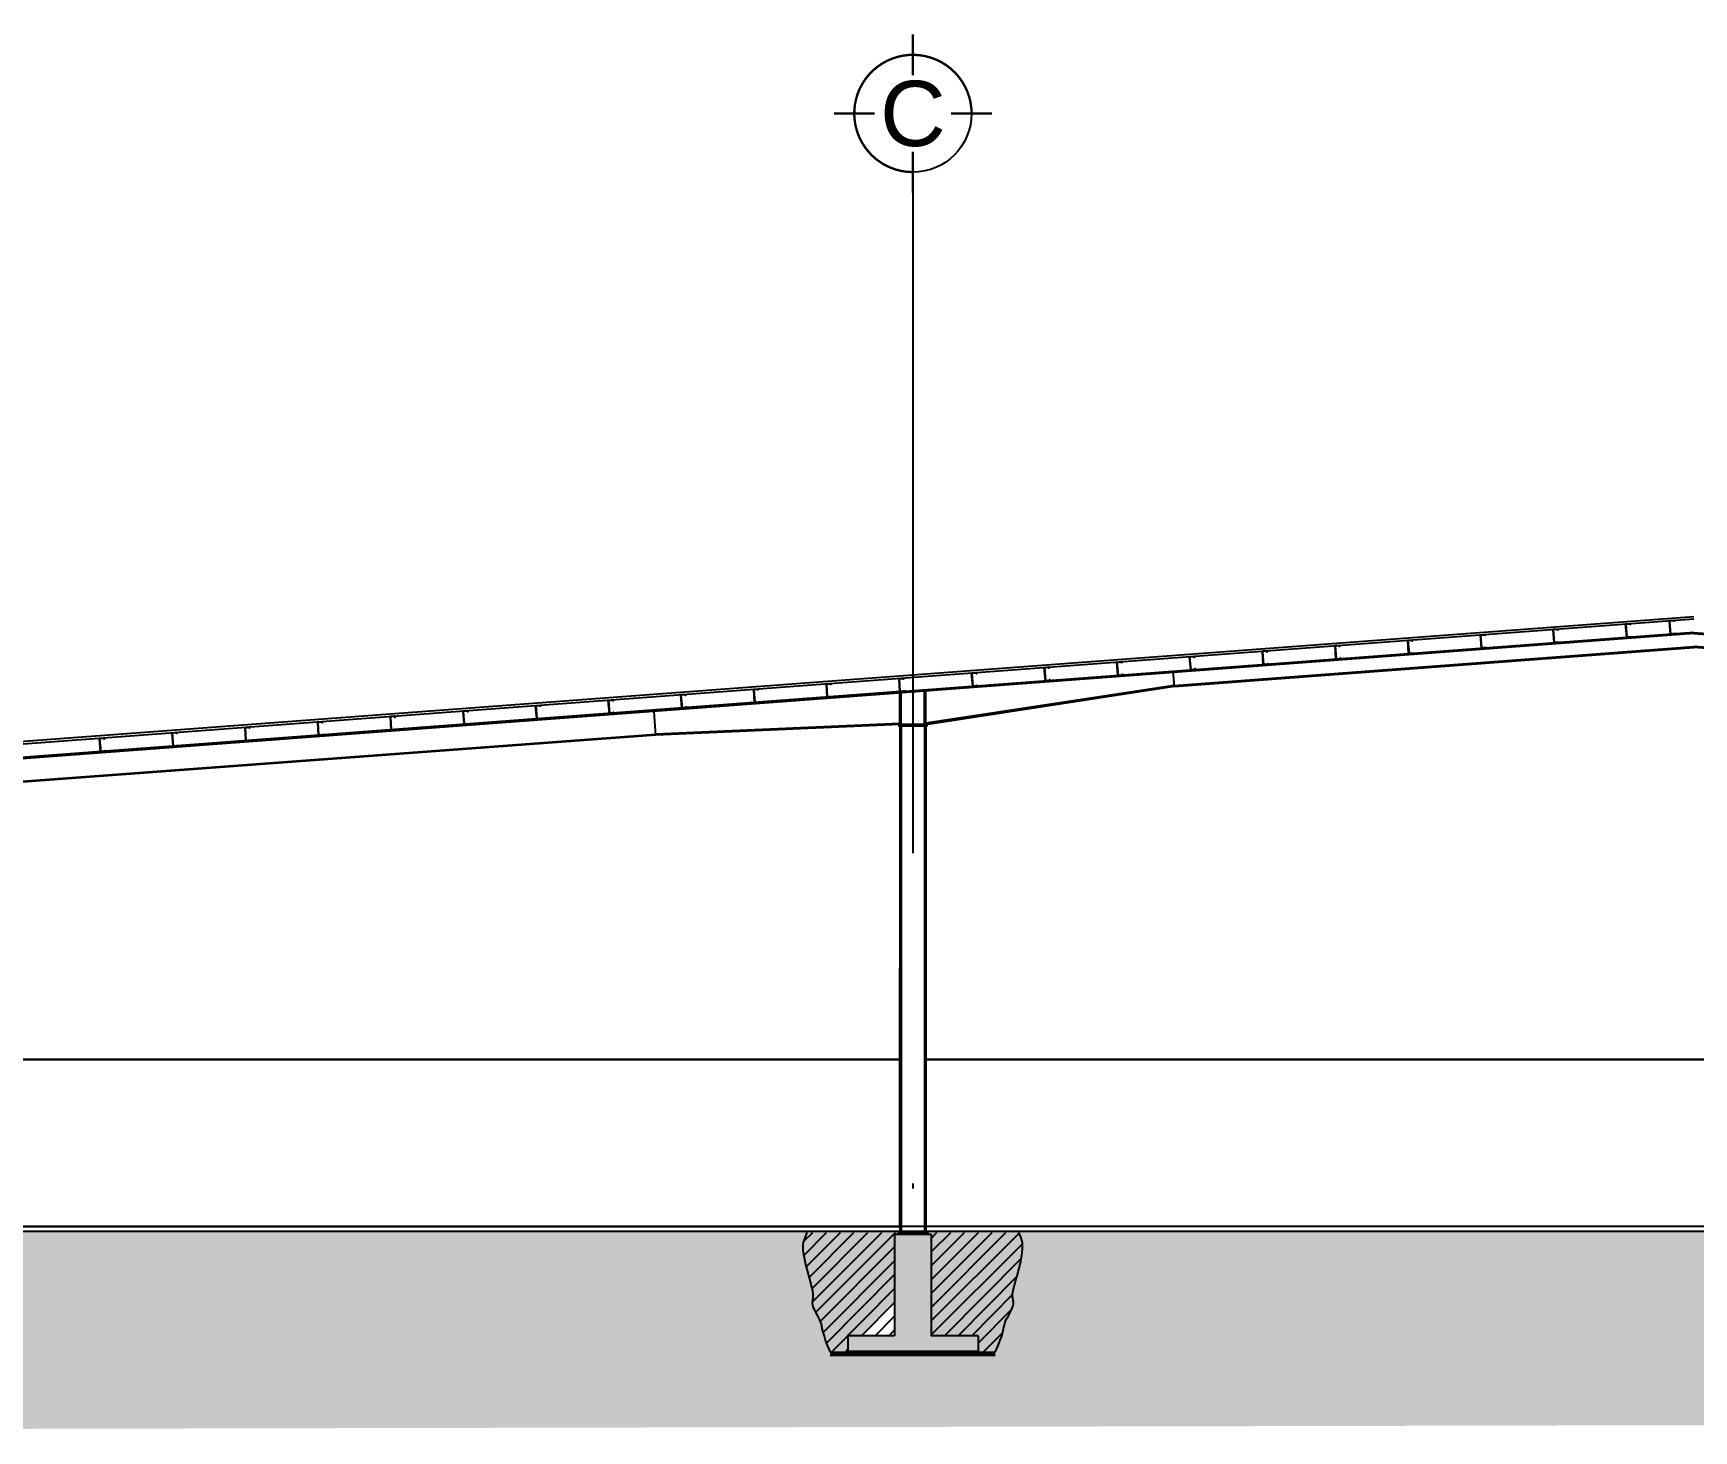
# Model space of a CAD drawing. Header units: millimetres. Extents: x 1263 to 2085, y 1308 to 1444.
# Drawn here: x 1840.52 to 1872.44, y 1383.68 to 1410.56 of the extents above; entities that cross this region are included whole.
import ezdxf
from ezdxf.enums import TextEntityAlignment as Align

# ---------------------------------------------------------------- set-up
doc = ezdxf.new("R2010")
doc.units = ezdxf.units.MM
doc.linetypes.add('DASHDOT', pattern=[25.4, 12.7, -6.35, 0, -6.35])
for name, color, linetype in [('1- 09', 2, 'Continuous'), ('1- 1', 1, 'Continuous'), ('1- 2', 223, 'Continuous'), ('ejes', 140, 'DASHDOT'), ('MARCO', 254, 'Continuous')]:
    doc.layers.add(name, color=color, linetype=linetype)
for name, color, linetype, lineweight in [('2', 223, 'Continuous', 5), ('3', 3, 'Continuous', 0), ('hatch', 9, 'Continuous', 0)]:
    doc.layers.add(name, color=color, linetype=linetype, lineweight=lineweight)
doc.styles.add('ALA', font='arial.ttf')
doc.styles.get("Standard").update_dxf_attribs({"font": 'arial.ttf'})

# ---------------------------------------------------------------- blocks, each defined once
blk = doc.blocks.new('ejeh')
at = {"layer": 'ejes', "const_width": 0.02}
for points in [[(0, 1.348), (0, 1)], [(-0.326, 0.674), (-0.674, 0.674)], [(0.326, 0.674), (0.674, 0.674)], [(0, 0), (0, 0.348)]]:
    blk.add_lwpolyline(points, dxfattribs=at)
blk.add_lwpolyline([(0, 0.174, -2.414214), (0.5, 0.674, 1)], format="xyb", dxfattribs=at)
at = {"layer": 'ejes'}
blk.add_circle((0, 0.674), 0.5, dxfattribs=at)
blk.add_attdef('X', text='', height=0.556, dxfattribs=at).set_placement((0, 0.674), align=Align.MIDDLE_CENTER)

msp = doc.modelspace()

# ---------------------------------------------------------------- hatches: boundary and pattern name
at = {"transparency": 33554687}
h = msp.add_hatch(dxfattribs=at)
h.set_pattern_fill('AR-CONC', color=32, scale=0.005, angle=45)
h.set_pattern_definition([(95, (972.583, 586.6442), (0.70047325, 0.5877669), [0.09525, -1.04775]), (40, (972.583, 586.6442), (-0.8000923, 0.55088364), [0.0762, -0.8382029]), (145.451445, (972.6414, 586.69315), (-0.099619, 1.1386505), [0.08095004, -0.8904512]), (91.1842, (972.4034, 586.8238), (1.1070512, 0.8097671), [0.142875, -1.571625]), (141.63556, (972.4957, 586.8913), (-0.0354331, 1.7141338), [0.1214251, -1.335678]), (36.18415, (972.4034, 586.8238), (-0.0354331, 1.7141338), [0.1142998, -1.2572987]), (66, (972.5381, 586.8687), (0.8975999, 0.17447575), [0.09525, -1.04775]), (11, (972.5381, 586.8687), (-0.4326996, 0.869706), [0.0762, -0.8382]), (116.451445, (972.6129, 586.8832), (0.46490026, 1.0441817), [0.08095004, -0.8904497]), (82.5, (972.58304, 586.64417), (-0.288027345, 0.30986707), [0, -0.82804, 0, -0.8509, 0, -0.841375]), (52.5, (972.58304, 586.64417), (-0.11794864, 0.590435), [0, -0.48514, 0, -0.80899, 0, -0.320675]), (12.5, (972.38278, 586.4439), (0.499639315, 0.45913098), [0, -0.3175, 0, -0.9906, 0, -1.31445]), (2.5, (972.293, 586.3541), (0.43381952, 0.61361196), [0, -0.41275, 0, -0.65786, 0, -0.93345])])
edge = h.paths.add_edge_path()
edge.add_spline(control_points=[(1889.48147, 1387.49509), (1889.48147, 1387.49509), (1889.52887, 1387.39241), (1889.52887, 1387.39241), (1889.52887, 1387.39241), (1889.55257, 1387.30552), (1889.55257, 1387.30552)], knot_values=[10.00002, 10.00002, 10.00002, 10.00002, 11.00002, 11.00002, 11.00002, 12, 12, 12, 12], degree=3, periodic=0)
edge.add_line((1889.57127, 1387.30053), (1889.55344, 1387.28271))
edge.add_spline(control_points=[(1889.55257, 1387.30552), (1889.56928, 1387.23636), (1889.55648, 1387.12542), (1889.53084, 1386.99942)], knot_values=[9.64740209, 9.64740209, 9.64740209, 9.64740209, 10, 10, 10, 10], degree=3, periodic=0)
edge.add_spline(control_points=[(1889.53084, 1386.99942), (1889.48377, 1386.76806), (1889.39342, 1386.48589), (1889.36299, 1386.31816)], knot_values=[9, 9, 9, 9, 9.64740209, 9.64740209, 9.64740209, 9.64740209], degree=3, periodic=0)
edge.add_spline(control_points=[(1889.36299, 1386.31816), (1889.36299, 1386.31816), (1889.36299, 1386.31127), (1889.36299, 1386.30236)], knot_values=[8.64711642, 8.64711642, 8.64711642, 8.64711642, 9, 9, 9, 9], degree=3, periodic=0)
edge.add_spline(control_points=[(1889.36299, 1386.26286), (1889.36299, 1386.26286), (1889.37089, 1386.23917), (1889.37089, 1386.23917)], knot_values=[7.00001, 7.00001, 7.00001, 7.00001, 7.99999, 7.99999, 7.99999, 7.99999], degree=3, periodic=0)
edge.add_spline(control_points=[(1889.37089, 1386.23917), (1889.3834, 1386.14333), (1889.37379, 1386.04551), (1889.3156, 1385.96271)], knot_values=[6, 6, 6, 6, 7, 7, 7, 7], degree=3, periodic=0)
edge.add_line((1889.36931, 1386.04011), (1889.3318, 1386.0026))
edge.add_spline(control_points=[(1889.37089, 1386.23917), (1889.3834, 1386.14333), (1889.37379, 1386.04551), (1889.3156, 1385.96271)], knot_values=[6, 6, 6, 6, 7, 7, 7, 7], degree=3, periodic=0)
edge.add_spline(control_points=[(1889.3156, 1385.96271), (1889.3156, 1385.96271), (1889.29191, 1385.92321), (1889.29191, 1385.92321), (1889.29191, 1385.92321), (1889.29191, 1385.92321), (1889.29191, 1385.92321)], knot_values=[4.99999, 4.99999, 4.99999, 4.99999, 5.99999, 5.99999, 5.99999, 6, 6, 6, 6], degree=3, periodic=0)
edge.add_spline(control_points=[(1889.29191, 1385.92321), (1889.29191, 1385.92321), (1889.27611, 1385.88372), (1889.27611, 1385.88372)], knot_values=[4.00001, 4.00001, 4.00001, 4.00001, 4.99999, 4.99999, 4.99999, 4.99999], degree=3, periodic=0)
edge.add_spline(control_points=[(1889.27611, 1385.88372), (1889.18567, 1385.74035), (1889.20857, 1385.65136), (1889.14972, 1385.50457)], knot_values=[3, 3, 3, 3, 4, 4, 4, 4], degree=3, periodic=0)
edge.add_line((1889.17463, 1385.57688), (1889.16954, 1385.57179))
edge.add_spline(control_points=[(1889.27611, 1385.88372), (1889.18567, 1385.74035), (1889.20857, 1385.65136), (1889.14972, 1385.50457)], knot_values=[3, 3, 3, 3, 4, 4, 4, 4], degree=3, periodic=0)
edge.add_spline(control_points=[(1889.12603, 1385.42558), (1889.12603, 1385.42558), (1889.08653, 1385.3229), (1889.08653, 1385.3229)], knot_values=[1.00001, 1.00001, 1.00001, 1.00001, 1.99999, 1.99999, 1.99999, 1.99999], degree=3, periodic=0)
edge.add_spline(control_points=[(1889.08653, 1385.3229), (1889.08653, 1385.3229), (1889.03123, 1385.19652), (1889.03123, 1385.19652)], knot_values=[0.00001, 0.00001, 0.00001, 0.00001, 0.99999, 0.99999, 0.99999, 0.99999], degree=3, periodic=0)
edge.add_line((1889.00704, 1385.14122), (1885.85588, 1385.14122))
edge.add_line((1885.85588, 1385.14122), (1885.85588, 1385.21456))
edge.add_spline(control_points=[(1885.80848, 1385.32291), (1885.80849, 1385.3229), (1885.86377, 1385.19652), (1885.86377, 1385.19652)], knot_values=[0, 0, 0, 0, 0.99999, 0.99999, 0.99999, 0.99999], degree=3, periodic=0)
edge.add_spline(control_points=[(1885.7453, 1385.50458), (1885.7453, 1385.50458), (1885.76898, 1385.42559), (1885.76898, 1385.42559), (1885.76898, 1385.42559), (1885.76898, 1385.42559), (1885.76898, 1385.42559)], knot_values=[1.99999, 1.99999, 1.99999, 1.99999, 2.99999, 2.99999, 2.99999, 3, 3, 3, 3], degree=3, periodic=0)
edge.add_spline(control_points=[(1885.7453, 1385.50458), (1885.69015, 1385.6336), (1885.70774, 1385.70161), (1885.67045, 1385.79312)], knot_values=[3, 3, 3, 3, 3.76989557, 3.76989557, 3.76989557, 3.76989557], degree=3, periodic=0)
edge.add_spline(control_points=[(1885.67045, 1385.79312), (1885.65931, 1385.82047), (1885.64326, 1385.84992), (1885.6189, 1385.88372)], knot_values=[3.76989557, 3.76989557, 3.76989557, 3.76989557, 4, 4, 4, 4], degree=3, periodic=0)
edge.add_line((1885.57248, 1385.95582), (1885.5794, 1385.96274))
edge.add_spline(control_points=[(1885.5794, 1385.96274), (1885.52503, 1386.05317), (1885.50161, 1386.13808), (1885.53203, 1386.23918)], knot_values=[6.00008322, 6.00008322, 6.00008322, 6.00008322, 7, 7, 7, 7], degree=3, periodic=0)
edge.add_line((1885.50316, 1386.14717), (1885.52821, 1386.17221))
edge.add_spline(control_points=[(1885.5794, 1385.96274), (1885.52503, 1386.05317), (1885.50161, 1386.13808), (1885.53203, 1386.23918)], knot_values=[6.00008322, 6.00008322, 6.00008322, 6.00008322, 7, 7, 7, 7], degree=3, periodic=0)
edge.add_spline(control_points=[(1885.53203, 1386.23918), (1885.53203, 1386.23918), (1885.53203, 1386.31817), (1885.53203, 1386.31817)], knot_values=[7.00001, 7.00001, 7.00001, 7.00001, 8, 8, 8, 8], degree=3, periodic=0)
edge.add_spline(control_points=[(1885.53203, 1386.31817), (1885.52671, 1386.34998), (1885.51934, 1386.38527), (1885.51055, 1386.42312)], knot_values=[8, 8, 8, 8, 8.11844843, 8.11844843, 8.11844843, 8.11844843], degree=3, periodic=0)
edge.add_spline(control_points=[(1885.51055, 1386.42312), (1885.4954, 1386.48839), (1885.47604, 1386.56125), (1885.45575, 1386.63689)], knot_values=[8.11844843, 8.11844843, 8.11844843, 8.11844843, 8.32274883, 8.32274883, 8.32274883, 8.32274883], degree=3, periodic=0)
edge.add_spline(control_points=[(1885.45575, 1386.63689), (1885.41739, 1386.77987), (1885.3757, 1386.93278), (1885.35278, 1387.06314)], knot_values=[8.32274883, 8.32274883, 8.32274883, 8.32274883, 8.70897329, 8.70897329, 8.70897329, 8.70897329], degree=3, periodic=0)
edge.add_spline(control_points=[(1885.34244, 1387.30553), (1885.32892, 1387.2468), (1885.33552, 1387.16137), (1885.35278, 1387.06314)], knot_values=[8.70897329, 8.70897329, 8.70897329, 8.70897329, 9, 9, 9, 9], degree=3, periodic=0)
edge.add_spline(control_points=[(1885.41354, 1387.4951), (1885.41354, 1387.4951), (1885.36615, 1387.39242), (1885.36615, 1387.39242), (1885.36615, 1387.39242), (1885.34244, 1387.30553), (1885.34244, 1387.30553)], knot_values=[9.00002, 9.00002, 9.00002, 9.00002, 10.00002, 10.00002, 10.00002, 11, 11, 11, 11], degree=3, periodic=0)
edge.add_line((1885.42448, 1387.51881), (1832.87002, 1387.51881))
edge.add_line((1832.87002, 1387.51881), (1832.87002, 1386.21546))
edge.add_line((1832.87002, 1386.21546), (1835.37397, 1386.21546))
edge.add_line((1835.37397, 1386.21546), (1835.37397, 1385.2123))
edge.add_line((1835.37397, 1385.2123), (1832.16701, 1385.2123))
edge.add_line((1832.16701, 1385.2123), (1832.16701, 1386.11356))
edge.add_line((1832.16701, 1386.11356), (1823.31133, 1386.11356))
edge.add_line((1823.31133, 1386.11356), (1823.31133, 1383.68498))
edge.add_line((1823.31133, 1383.68498), (1927.78814, 1383.91356))
edge.add_line((1927.78814, 1383.91356), (1927.78814, 1386.01356))
edge.add_line((1927.78814, 1386.01356), (1922.71207, 1386.01356))
edge.add_line((1922.71207, 1386.01356), (1922.71207, 1385.71356))
edge.add_line((1922.71207, 1385.71356), (1922.71207, 1385.41356))
edge.add_line((1922.71207, 1385.41356), (1922.71207, 1385.16356))
edge.add_line((1922.71207, 1385.16356), (1912.71207, 1385.16356))
edge.add_line((1912.71207, 1385.16356), (1912.71207, 1385.71356))
edge.add_line((1912.71207, 1385.71356), (1912.71207, 1386.11356))
edge.add_line((1912.71207, 1386.11356), (1912.71207, 1386.51356))
edge.add_line((1912.71207, 1386.51356), (1912.71207, 1387.51877))
edge.add_line((1912.71207, 1387.51877), (1912.00905, 1387.51881))
edge.add_line((1912.00905, 1387.51881), (1889.52098, 1387.51881))
edge.add_line((1889.52098, 1387.51881), (1889.48646, 1387.48429))
edge = h.paths.add_edge_path(flags=16)
edge.add_spline(control_points=[(1859.35505, 1386.23916), (1859.36942, 1386.09737), (1859.37546, 1386.09895), (1859.29977, 1385.96269)], knot_values=[6, 6, 6, 6, 7, 7, 7, 7], degree=3, periodic=0)
edge.add_line((1859.31925, 1386.00588), (1859.36332, 1386.04995))
edge = h.paths.add_edge_path(flags=16)
edge.add_spline(control_points=[(1855.79267, 1385.32289), (1855.79267, 1385.32289), (1855.84795, 1385.19651), (1855.84795, 1385.19651)], knot_values=[0, 0, 0, 0, 0.99999, 0.99999, 0.99999, 0.99999], degree=3, periodic=0)
edge.add_line((1855.84796, 1385.1965), (1855.84001, 1385.1965))
edge.add_line((1855.84001, 1385.1965), (1855.84001, 1385.18071))
edge.add_line((1855.84001, 1385.18071), (1855.84815, 1385.18071))
edge.add_line((1855.84815, 1385.18071), (1855.85281, 1385.1854))
h.paths.add_polyline_path([(1856.17964, 1385.2123), (1856.17964, 1385.25174), (1856.1402, 1385.2123)], flags=17)
h.paths.add_polyline_path([(1857.78314, 1387.46349), (1857.12754, 1387.46349), (1857.12754, 1387.46348), (1857.08013, 1387.41799), (1857.08013, 1385.51246), (1856.44036, 1385.51246), (1857.08013, 1386.15221), (1857.08013, 1387.47921), (1857.06441, 1387.46349), (1857.12754, 1387.46349), (1857.15913, 1387.49508), (1857.15913, 1387.51878), (1857.71208, 1387.51878), (1857.82759, 1387.42891), (1857.78314, 1387.38447)], flags=16)

# ---------------------------------------------------------------- linework, layer by layer
at = {"layer": '1- 09', "lineweight": 25, "transparency": 33554687}
for points in [[(1862.45132, 1398.0164), (1872.44343, 1398.7668)], [(1862.45923, 1397.99271), (1872.44345, 1398.7431)], [(1882.42765, 1398.0164), (1872.44345, 1398.76679)], [(1882.42765, 1397.9927), (1872.44345, 1398.7431)], [(1862.45923, 1397.99271), (1862.43554, 1398.28496)], [(1857.6567, 1397.26602), (1857.6567, 1397.92952)], [(1862.45132, 1398.01641), (1857.68039, 1397.28971)], [(1857.68039, 1397.26602), (1857.68039, 1397.92952)], [(1862.45923, 1397.99271), (1857.68042, 1397.25811)], [(1857.68039, 1397.26602), (1857.18279, 1397.26602), (1857.18279, 1397.89003)], [(1857.20644, 1397.26602), (1857.20644, 1397.89003)], [(1852.49082, 1397.06064), (1852.45923, 1397.51088)], [(1838.05952, 1396.01009), (1852.49082, 1397.07643)], [(1852.49082, 1397.06064), (1838.06746, 1395.98639)], [(1857.18276, 1397.28181), (1852.49082, 1397.07643)], [(1857.18276, 1397.26601), (1852.49082, 1397.06064)], [(1857.6962, 1397.26602), (1857.6962, 1397.23442), (1857.16701, 1397.23442), (1857.16701, 1397.26602), (1857.6962, 1397.26602)], [(1857.18288, 1397.26603), (1857.18288, 1387.51879)], [(1857.20657, 1397.26603), (1857.20657, 1387.51879)], [(1857.65683, 1397.26603), (1857.65683, 1387.51879)], [(1857.68052, 1397.26603), (1857.68052, 1387.51879)], [(1857.6962, 1397.23442), (1857.6962, 1397.23442)]]:
    msp.add_lwpolyline(points, dxfattribs=at)
at = {"layer": '1- 1', "lineweight": 25, "transparency": 33554687}
for points in [[(1872.44348, 1399.33552), (1832.70414, 1396.36553)], [(1872.44348, 1399.28813), (1832.70414, 1396.31814), (1832.70414, 1396.36554)], [(1872.44347, 1399.03537), (1832.34867, 1396.03379)], [(1872.44347, 1399.01167), (1832.34867, 1396.01009)], [(1872.44348, 1399.03537), (1912.5383, 1396.03379)], [(1872.44348, 1399.01167), (1912.5383, 1396.01009)]]:
    msp.add_lwpolyline(points, dxfattribs=at)
at = {"layer": '1- 2', "lineweight": 25, "transparency": 33554687}
for points in [[(1857.43567, 1396.98959), (1857.43567, 1399.49353)], [(1871.21907, 1399.20124), (1871.21907, 1399.20914)], [(1871.97736, 1399.25654), (1872.05636, 1399.26444)], [(1872.05635, 1399.25654), (1872.05635, 1399.26444), (1871.97736, 1399.25654)], [(1871.97736, 1399.25654), (1871.97736, 1399.24863)], [(1871.97736, 1399.24864), (1871.99317, 1399.00377)], [(1871.99316, 1399.00377), (1871.97736, 1399.24863)], [(1872.06425, 1399.25654), (1872.06425, 1399.26444), (1872.05636, 1399.26444)], [(1868.35968, 1398.73521), (1868.34389, 1398.98007), (1868.34389, 1398.98797)], [(1868.34389, 1398.98007), (1868.34389, 1398.98797), (1868.42289, 1398.98797)], [(1868.42287, 1398.98797), (1868.34389, 1398.98007), (1868.35968, 1398.7352)], [(1868.43078, 1398.98797), (1868.42289, 1398.98797)], [(1869.74198, 1399.09066), (1869.82098, 1399.09855)], [(1869.74198, 1399.09066), (1869.74198, 1399.08275)], [(1869.82096, 1399.09066), (1869.74198, 1399.09066)], [(1869.74198, 1399.08276), (1869.75779, 1398.83789), (1869.84466, 1398.84579), (1869.84466, 1398.86158)], [(1869.75777, 1398.83789), (1869.74198, 1399.08275)], [(1869.82887, 1399.09066), (1869.82098, 1399.09855)], [(1871.15588, 1398.94058), (1871.15588, 1398.94848), (1871.13219, 1399.19334)], [(1871.14008, 1399.19334), (1871.13219, 1399.19334)], [(1871.14008, 1399.19334), (1871.21908, 1399.20124), (1871.22697, 1399.19334)], [(1871.21907, 1399.20124), (1871.14008, 1399.19334), (1871.15588, 1398.94848)], [(1871.23486, 1398.94848), (1871.15588, 1398.94057), (1871.15588, 1398.94848)], [(1871.15588, 1398.94058), (1871.23488, 1398.94848)], [(1871.22697, 1399.19334), (1871.22697, 1399.18544), (1871.21908, 1399.19334)], [(1871.24277, 1398.96427), (1871.24277, 1398.94847), (1871.23488, 1398.94847)], [(1871.24277, 1398.94848), (1871.24277, 1398.96427)], [(1871.24277, 1398.94848), (1871.24277, 1398.95638)], [(1871.99316, 1399.00377), (1872.00106, 1399.00377)], [(1872.08005, 1399.02747), (1872.08005, 1399.01167), (1872.00106, 1399.00377)], [(1872.00106, 1399.00377), (1872.08007, 1399.01167), (1872.08007, 1399.02747)], [(1872.00106, 1399.01167), (1872.00106, 1399.01957)], [(1862.7515, 1398.56143), (1862.7515, 1398.56933)], [(1862.85419, 1398.31657), (1862.77521, 1398.31657), (1862.75152, 1398.56143), (1862.75941, 1398.56933)], [(1862.75941, 1398.56933), (1862.83841, 1398.56933), (1862.8463, 1398.55353), (1862.83841, 1398.55353), (1862.83841, 1398.56933), (1862.75941, 1398.56143)], [(1864.14959, 1398.66412), (1864.17329, 1398.41925), (1864.25228, 1398.42715), (1864.25228, 1398.44295)], [(1864.1575, 1398.67202), (1864.14961, 1398.67202), (1864.14961, 1398.66412)], [(1864.1654, 1398.41925), (1864.14961, 1398.66412)], [(1864.1575, 1398.67202), (1864.2365, 1398.67992)], [(1864.1575, 1398.66412), (1864.1575, 1398.67202)], [(1864.23648, 1398.67202), (1864.23648, 1398.67992)], [(1865.54768, 1398.7747), (1865.54768, 1398.7826)], [(1865.56348, 1398.52984), (1865.54768, 1398.7747), (1865.55558, 1398.7747)], [(1865.54768, 1398.7747), (1865.57138, 1398.52984)], [(1865.55558, 1398.7747), (1865.63459, 1398.7826), (1865.63459, 1398.7747)], [(1865.63457, 1398.7826), (1865.55558, 1398.7747)], [(1865.63457, 1398.7826), (1865.63457, 1398.7905)], [(1866.96158, 1398.63252), (1866.96158, 1398.62462), (1866.96949, 1398.62462)], [(1867.04847, 1398.63252), (1866.96949, 1398.62462)], [(1867.04847, 1398.64832), (1867.04847, 1398.64042)], [(1867.04847, 1398.64042), (1867.04847, 1398.64832)], [(1867.04847, 1398.63252), (1867.04847, 1398.64042)], [(1868.35968, 1398.73521), (1868.36759, 1398.73521)], [(1868.36757, 1398.7352), (1868.44658, 1398.7431), (1868.44658, 1398.7589)], [(1868.44658, 1398.73521), (1868.36759, 1398.73521)], [(1868.44658, 1398.7589), (1868.44658, 1398.7431)], [(1868.44658, 1398.73521), (1868.44658, 1398.74311)], [(1869.75777, 1398.83789), (1869.76568, 1398.83789)], [(1869.84466, 1398.86158), (1869.84466, 1398.84578), (1869.76568, 1398.83788)], [(1858.565, 1398.25337), (1858.55712, 1398.24546)], [(1858.565, 1398.25337), (1858.644, 1398.26126)], [(1858.65188, 1398.25337), (1858.65188, 1398.23756), (1858.644, 1398.25337), (1858.565, 1398.25337)], [(1858.65188, 1398.25337), (1858.644, 1398.26126)], [(1859.95521, 1398.35606), (1859.95521, 1398.36395)], [(1859.9789, 1398.10329), (1859.9789, 1398.11119), (1859.95521, 1398.35605), (1859.96312, 1398.35605)], [(1859.96312, 1398.35606), (1860.04212, 1398.36395), (1860.05003, 1398.35606)], [(1860.04212, 1398.36395), (1859.96315, 1398.35605), (1859.97893, 1398.11119)], [(1860.04212, 1398.36395), (1860.04212, 1398.37185)], [(1860.05003, 1398.35606), (1860.05003, 1398.34815), (1860.04215, 1398.34815), (1860.04215, 1398.35606)], [(1861.3534, 1398.45875), (1861.3534, 1398.46665)], [(1861.3534, 1398.45875), (1861.37712, 1398.21388)], [(1861.36921, 1398.21389), (1861.35343, 1398.45875), (1861.36134, 1398.45875)], [(1862.7515, 1398.56143), (1862.77521, 1398.31656), (1862.85419, 1398.32446)], [(1862.86208, 1398.32447), (1862.85419, 1398.34026), (1862.86208, 1398.34026)], [(1862.85419, 1398.31657), (1862.8621, 1398.31657), (1862.8621, 1398.32447)], [(1862.8621, 1398.34026), (1862.8621, 1398.32446)], [(1864.2523, 1398.42715), (1864.17331, 1398.41925), (1864.16542, 1398.41925)], [(1864.17331, 1398.41925), (1864.17331, 1398.42715)], [(1864.2523, 1398.44295), (1864.2602, 1398.42715)], [(1864.2523, 1398.42715), (1864.2602, 1398.42715)], [(1865.65037, 1398.52984), (1865.57138, 1398.52194), (1865.56349, 1398.52984)], [(1865.57138, 1398.52194), (1865.65038, 1398.52984), (1865.65038, 1398.54563), (1865.65827, 1398.54563)], [(1865.57138, 1398.52194), (1865.57138, 1398.52984)], [(1865.65827, 1398.54564), (1865.65827, 1398.52984), (1865.65038, 1398.52984)], [(1865.65827, 1398.52984), (1865.65827, 1398.53774)], [(1854.37067, 1397.93742), (1854.39439, 1397.69255)], [(1854.45758, 1397.94532), (1854.3707, 1397.93741)], [(1854.38648, 1397.69255), (1854.3707, 1397.93741), (1854.45758, 1397.94531), (1854.45758, 1397.93741)], [(1854.37858, 1397.93742), (1854.37858, 1397.94532)], [(1854.45758, 1397.94532), (1854.45758, 1397.95322)], [(1855.78457, 1397.79524), (1855.76879, 1398.0401), (1855.84779, 1398.048)], [(1855.84776, 1398.048), (1855.76879, 1398.0401), (1855.78457, 1397.79524)], [(1855.85567, 1398.048), (1855.84779, 1398.048)], [(1857.16691, 1398.14279), (1857.16691, 1398.15068), (1857.24591, 1398.15068)], [(1857.24588, 1398.15068), (1857.16691, 1398.14278), (1857.18269, 1397.89792)], [(1857.18272, 1397.89792), (1857.16694, 1398.14279), (1857.16694, 1398.15068)], [(1857.25379, 1398.15068), (1857.24591, 1398.15068)], [(1858.66769, 1398.0243), (1858.66769, 1398.0085), (1858.58081, 1398.0006), (1858.55712, 1398.24547)], [(1858.565, 1398.24547), (1858.58081, 1398.0006), (1858.65981, 1398.0085)], [(1858.66769, 1398.0085), (1858.66769, 1398.0243)], [(1860.0579, 1398.11119), (1859.97893, 1398.10328), (1859.97893, 1398.11119)], [(1859.97893, 1398.10329), (1860.05793, 1398.11119)], [(1860.06581, 1398.12698), (1860.06581, 1398.11118), (1860.05793, 1398.11118)], [(1860.06581, 1398.11119), (1860.05793, 1398.12698), (1860.06581, 1398.12698)], [(1860.06581, 1398.11119), (1860.06581, 1398.11909)], [(1861.45612, 1398.21389), (1861.37715, 1398.20598), (1861.36924, 1398.21389)], [(1861.37709, 1398.20598), (1861.45609, 1398.21388)], [(1861.37712, 1398.20599), (1861.37712, 1398.21389)], [(1861.45609, 1398.22178), (1861.45609, 1398.22968), (1861.46399, 1398.22968)], [(1861.45612, 1398.21389), (1861.46403, 1398.21389), (1861.46403, 1398.22178)], [(1861.46403, 1398.22968), (1861.46403, 1398.22178)], [(1850.18425, 1397.62146), (1850.17637, 1397.62146)], [(1850.20006, 1397.36869), (1850.20006, 1397.37659), (1850.17637, 1397.62145)], [(1850.18425, 1397.62146), (1850.26325, 1397.62935)], [(1850.27112, 1397.62935), (1850.27112, 1397.61355), (1850.26325, 1397.62935), (1850.18425, 1397.62145), (1850.20006, 1397.37659), (1850.27903, 1397.37659)], [(1850.27112, 1397.62935), (1850.26325, 1397.62935)], [(1851.57446, 1397.72414), (1851.57446, 1397.73204)], [(1851.67715, 1397.47928), (1851.59818, 1397.47928), (1851.57449, 1397.72414), (1851.58237, 1397.73204)], [(1851.58237, 1397.73204), (1851.66928, 1397.73204)], [(1851.66928, 1397.73204), (1851.66928, 1397.71624), (1851.6614, 1397.71624), (1851.6614, 1397.73204), (1851.5824, 1397.72414), (1851.59821, 1397.47927), (1851.67718, 1397.48717)], [(1851.66137, 1397.73204), (1851.66137, 1397.73994)], [(1852.97258, 1397.82683), (1852.9963, 1397.58196), (1853.07527, 1397.58986), (1853.07527, 1397.60566), (1853.08318, 1397.60566)], [(1852.98049, 1397.83473), (1852.97261, 1397.83473), (1852.97261, 1397.82683)], [(1852.98839, 1397.58196), (1852.97261, 1397.82683)], [(1852.98049, 1397.83473), (1853.05949, 1397.84263), (1853.05949, 1397.83473)], [(1852.98049, 1397.82683), (1852.98049, 1397.83473)], [(1853.05949, 1397.84263), (1853.05949, 1397.85053)], [(1854.38648, 1397.69255), (1854.38648, 1397.68465), (1854.39439, 1397.68465)], [(1854.39436, 1397.68465), (1854.47336, 1397.69255), (1854.47336, 1397.70835)], [(1854.47336, 1397.69255), (1854.39439, 1397.68465)], [(1854.47336, 1397.70835), (1854.48127, 1397.69255)], [(1854.47336, 1397.69255), (1854.48127, 1397.69255)], [(1855.78457, 1397.79524), (1855.78457, 1397.78733), (1855.79248, 1397.78733)], [(1855.87145, 1397.79524), (1855.79248, 1397.78733)], [(1855.79248, 1397.79524), (1855.87148, 1397.79524)], [(1855.87145, 1397.81103), (1855.87145, 1397.80313)], [(1855.87145, 1397.79524), (1855.87145, 1397.80314)], [(1855.87148, 1397.80314), (1855.87148, 1397.81103)], [(1857.18272, 1397.89792), (1857.19063, 1397.89792)], [(1857.1906, 1397.89792), (1857.2696, 1397.90582), (1857.2696, 1397.92161)], [(1857.2696, 1397.89792), (1857.19063, 1397.89792)], [(1857.2696, 1397.92162), (1857.2696, 1397.90582)], [(1857.2696, 1397.89792), (1857.2696, 1397.90582)], [(1845.98998, 1397.3055), (1845.98998, 1397.3134), (1846.06898, 1397.3134)], [(1846.06895, 1397.3134), (1845.98998, 1397.3055), (1846.00576, 1397.06064)], [(1846.0058, 1397.06064), (1845.99001, 1397.3055), (1845.99001, 1397.3134)], [(1846.07686, 1397.3134), (1846.06898, 1397.3134)], [(1847.38804, 1397.40819), (1847.40385, 1397.16332), (1847.49073, 1397.17122), (1847.49073, 1397.18701)], [(1847.38807, 1397.41608), (1847.46707, 1397.42398)], [(1847.38807, 1397.41608), (1847.38807, 1397.40818)], [(1847.46704, 1397.41608), (1847.38807, 1397.41608)], [(1847.49076, 1397.18702), (1847.49076, 1397.17122), (1847.40388, 1397.16332), (1847.3881, 1397.40819)], [(1847.47495, 1397.41608), (1847.47495, 1397.42398), (1847.46707, 1397.42398)], [(1848.80194, 1397.27391), (1848.78616, 1397.51877), (1848.86516, 1397.52667)], [(1848.86513, 1397.51877), (1848.86513, 1397.52667), (1848.78616, 1397.51877), (1848.80194, 1397.2739)], [(1848.88882, 1397.2897), (1848.88882, 1397.2739), (1848.80985, 1397.266)], [(1848.80985, 1397.266), (1848.88885, 1397.2739), (1848.88885, 1397.2897)], [(1848.87304, 1397.51877), (1848.87304, 1397.52667), (1848.86516, 1397.52667)], [(1850.28694, 1397.37659), (1850.20006, 1397.36869), (1850.20006, 1397.37659)], [(1850.27903, 1397.38449), (1850.27903, 1397.39239)], [(1850.28694, 1397.38449), (1850.28694, 1397.39239)], [(1850.28694, 1397.39238), (1850.28694, 1397.38448)], [(1850.28694, 1397.37659), (1850.28694, 1397.38449)], [(1851.67715, 1397.47928), (1851.68506, 1397.47928), (1851.68506, 1397.48718)], [(1851.68509, 1397.48718), (1851.67722, 1397.50297), (1851.68509, 1397.50297)], [(1851.68506, 1397.50297), (1851.68506, 1397.48717)], [(1853.0753, 1397.58986), (1852.99633, 1397.58196), (1852.98843, 1397.58196)], [(1852.9963, 1397.58196), (1852.9963, 1397.58986)], [(1853.08321, 1397.60566), (1853.08321, 1397.58986), (1853.07534, 1397.58986)], [(1853.08321, 1397.58986), (1853.08321, 1397.59776)], [(1841.79562, 1396.98955), (1841.81934, 1396.74469), (1841.89831, 1396.75258), (1841.89831, 1396.76838)], [(1841.79565, 1396.99745), (1841.88256, 1397.00535), (1841.88256, 1396.99745)], [(1841.79565, 1396.99745), (1841.79565, 1396.98955)], [(1841.81147, 1396.74469), (1841.79569, 1396.98955)], [(1841.80353, 1396.98955), (1841.80353, 1396.99745)], [(1841.88253, 1397.00535), (1841.88253, 1397.01325)], [(1843.20952, 1396.85527), (1843.19374, 1397.10014), (1843.27274, 1397.10804)], [(1843.27271, 1397.10804), (1843.19374, 1397.10013), (1843.20952, 1396.85527)], [(1843.28062, 1397.10014), (1843.28062, 1397.10804), (1843.27274, 1397.10804)], [(1844.60764, 1396.95796), (1844.59186, 1397.20282), (1844.67086, 1397.21072)], [(1844.67083, 1397.21072), (1844.59186, 1397.20282), (1844.60764, 1396.95796)], [(1844.67874, 1397.21072), (1844.67086, 1397.21072)], [(1844.69452, 1396.97375), (1844.69452, 1396.96585)], [(1844.69455, 1396.96585), (1844.69455, 1396.97375)], [(1846.0058, 1397.06064), (1846.0137, 1397.06064)], [(1846.01367, 1397.06064), (1846.09267, 1397.06854), (1846.09267, 1397.08433)], [(1846.09267, 1397.06064), (1846.0137, 1397.06064)], [(1846.09267, 1397.08434), (1846.09267, 1397.06854)], [(1846.09267, 1397.06064), (1846.09267, 1397.06854)], [(1848.80194, 1397.27391), (1848.80194, 1397.266), (1848.80985, 1397.266)], [(1841.81147, 1396.74469), (1841.81937, 1396.74469)], [(1841.89834, 1396.75258), (1841.81937, 1396.74468)], [(1841.89834, 1396.76838), (1841.90625, 1396.75258)], [(1841.89834, 1396.75258), (1841.90625, 1396.75258)], [(1843.20952, 1396.85527), (1843.20952, 1396.84737), (1843.21743, 1396.84737)], [(1843.2964, 1396.87107), (1843.2964, 1396.85527), (1843.21743, 1396.84737)], [(1843.21743, 1396.84737), (1843.29643, 1396.85527), (1843.29643, 1396.87107)], [(1843.21743, 1396.85527), (1843.21743, 1396.86317)], [(1844.60764, 1396.95796), (1844.60764, 1396.95005), (1844.61555, 1396.95005)], [(1844.69452, 1396.95796), (1844.61555, 1396.95005)], [(1844.61555, 1396.95796), (1844.69455, 1396.95796)], [(1844.69452, 1396.95796), (1844.69452, 1396.96585)], [(1858.84163, 1387.61359), (1832.70421, 1387.61359)], [(1912.1592, 1387.51881), (1832.70421, 1387.51881)], [(1857.18285, 1387.61359), (1840.53198, 1387.61359)], [(1887.19868, 1387.61359), (1857.68052, 1387.61359)]]:
    msp.add_lwpolyline(points, dxfattribs=at)
for points, knots in [([(1872.06425, 1399.25654), (1872.06425, 1399.25654), (1872.06425, 1399.24863), (1872.06425, 1399.24863), (1872.06425, 1399.24863), (1872.06425, 1399.25654), (1872.06425, 1399.25654)], [0, 0, 0, 0, 1, 1, 1, 2, 2, 2, 2]), ([(1868.43078, 1398.98797), (1868.43078, 1398.98797), (1868.43078, 1398.97217), (1868.43078, 1398.97217), (1868.43078, 1398.97217), (1868.43078, 1398.98797), (1868.43078, 1398.98797)], [0, 0, 0, 0, 1, 1, 1, 2, 2, 2, 2]), ([(1869.82887, 1399.09066), (1869.82887, 1399.09066), (1869.82887, 1399.07485), (1869.82887, 1399.07485), (1869.82887, 1399.07485), (1869.82887, 1399.09066), (1869.82887, 1399.09066)], [0, 0, 0, 0, 1, 1, 1, 2, 2, 2, 2]), ([(1864.23648, 1398.67202), (1864.23648, 1398.67202), (1864.23648, 1398.65622), (1864.23648, 1398.65622), (1864.23648, 1398.65622), (1864.23648, 1398.67202), (1864.23648, 1398.67202), (1864.23648, 1398.67202), (1864.1575, 1398.67202), (1864.1575, 1398.67202)], [0, 0, 0, 0, 1, 1, 1, 2, 2, 2, 3, 3, 3, 3]), ([(1865.63457, 1398.7747), (1865.63457, 1398.7747), (1865.63457, 1398.7668), (1865.63457, 1398.7668), (1865.63457, 1398.7668), (1865.63457, 1398.7747), (1865.63457, 1398.7747)], [0, 0, 0, 0, 1, 1, 1, 2, 2, 2, 2]), ([(1866.96158, 1398.63252), (1866.96158, 1398.63252), (1866.94578, 1398.87739), (1866.94578, 1398.87739), (1866.94578, 1398.87739), (1867.03268, 1398.88528), (1867.03268, 1398.88528), (1867.03268, 1398.88528), (1867.03268, 1398.86949), (1867.03268, 1398.86949), (1867.03268, 1398.86949), (1867.03268, 1398.88528), (1867.03268, 1398.88528), (1867.03268, 1398.88528), (1866.94578, 1398.87739), (1866.94578, 1398.87739), (1866.94578, 1398.87739), (1866.96949, 1398.63252), (1866.96949, 1398.63252), (1866.96949, 1398.63252), (1867.04847, 1398.63252), (1867.04847, 1398.63252)], [0, 0, 0, 0, 1, 1, 1, 2, 2, 2, 3, 3, 3, 4, 4, 4, 5, 5, 5, 6, 6, 6, 7, 7, 7, 7]), ([(1861.3613, 1398.45875), (1861.3613, 1398.45875), (1861.44031, 1398.46665), (1861.44031, 1398.46665), (1861.44031, 1398.46665), (1861.44031, 1398.45085), (1861.44031, 1398.45085), (1861.44031, 1398.45085), (1861.44031, 1398.46665), (1861.44031, 1398.46665), (1861.44031, 1398.46665), (1861.3613, 1398.45875), (1861.3613, 1398.45875)], [0, 0, 0, 0, 1, 1, 1, 2, 2, 2, 3, 3, 3, 4, 4, 4, 4]), ([(1854.45758, 1397.93742), (1854.45758, 1397.93742), (1854.45758, 1397.92952), (1854.45758, 1397.92952), (1854.45758, 1397.92952), (1854.45758, 1397.93742), (1854.45758, 1397.93742)], [0, 0, 0, 0, 1, 1, 1, 2, 2, 2, 2]), ([(1855.85567, 1398.048), (1855.85567, 1398.048), (1855.85567, 1398.0322), (1855.85567, 1398.0322), (1855.85567, 1398.0322), (1855.85567, 1398.048), (1855.85567, 1398.048)], [0, 0, 0, 0, 1, 1, 1, 2, 2, 2, 2]), ([(1857.25379, 1398.15068), (1857.25379, 1398.15068), (1857.25379, 1398.13488), (1857.25379, 1398.13488), (1857.25379, 1398.13488), (1857.25379, 1398.15068), (1857.25379, 1398.15068)], [0, 0, 0, 0, 1, 1, 1, 2, 2, 2, 2]), ([(1853.05949, 1397.83473), (1853.05949, 1397.83473), (1853.05949, 1397.81893), (1853.05949, 1397.81893), (1853.05949, 1397.81893), (1853.05949, 1397.83473), (1853.05949, 1397.83473), (1853.05949, 1397.83473), (1852.98052, 1397.83473), (1852.98052, 1397.83473)], [0, 0, 0, 0, 1, 1, 1, 2, 2, 2, 3, 3, 3, 3]), ([(1846.07686, 1397.3134), (1846.07686, 1397.3134), (1846.07686, 1397.2976), (1846.07686, 1397.2976), (1846.07686, 1397.2976), (1846.07686, 1397.3134), (1846.07686, 1397.3134)], [0, 0, 0, 0, 1, 1, 1, 2, 2, 2, 2]), ([(1847.47495, 1397.41608), (1847.47495, 1397.41608), (1847.47495, 1397.40028), (1847.47495, 1397.40028), (1847.47495, 1397.40028), (1847.47495, 1397.41608), (1847.47495, 1397.41608)], [0, 0, 0, 0, 1, 1, 1, 2, 2, 2, 2]), ([(1848.87304, 1397.51877), (1848.87304, 1397.51877), (1848.87304, 1397.51087), (1848.87304, 1397.51087), (1848.87304, 1397.51087), (1848.87304, 1397.51877), (1848.87304, 1397.51877)], [0, 0, 0, 0, 1, 1, 1, 2, 2, 2, 2]), ([(1841.88253, 1396.99745), (1841.88253, 1396.99745), (1841.88253, 1396.98165), (1841.88253, 1396.98165), (1841.88253, 1396.98165), (1841.88253, 1396.99745), (1841.88253, 1396.99745), (1841.88253, 1396.99745), (1841.80356, 1396.99745), (1841.80356, 1396.99745)], [0, 0, 0, 0, 1, 1, 1, 2, 2, 2, 3, 3, 3, 3]), ([(1843.28062, 1397.10014), (1843.28062, 1397.10014), (1843.28062, 1397.09224), (1843.28062, 1397.09224), (1843.28062, 1397.09224), (1843.28062, 1397.10014), (1843.28062, 1397.10014)], [0, 0, 0, 0, 1, 1, 1, 2, 2, 2, 2]), ([(1844.67874, 1397.21072), (1844.67874, 1397.21072), (1844.67874, 1397.19492), (1844.67874, 1397.19492), (1844.67874, 1397.19492), (1844.67874, 1397.21072), (1844.67874, 1397.21072)], [0, 0, 0, 0, 1, 1, 1, 2, 2, 2, 2])]:
    msp.add_open_spline(points, degree=3, knots=knots, dxfattribs=at)
at = {"layer": '2', "lineweight": 25, "transparency": 33554687}
for points in [[(1857.15913, 1387.49508), (1857.12754, 1387.46348)], [(1857.15913, 1387.49508), (1857.15913, 1387.51878), (1857.71208, 1387.51878), (1857.71208, 1387.49508), (1857.15913, 1387.49508)], [(1857.15913, 1387.51878), (1857.15913, 1387.51878)], [(1857.71205, 1387.49508), (1857.73577, 1387.46348)], [(1855.84001, 1385.1965), (1859.01539, 1385.1965)], [(1855.84001, 1385.18071), (1859.01539, 1385.18071)], [(1855.84001, 1385.15701), (1859.01539, 1385.15701)], [(1855.84001, 1385.14121), (1859.01539, 1385.14121)]]:
    msp.add_lwpolyline(points, dxfattribs=at)
at = {"layer": '3', "lineweight": 25, "transparency": 33554687}
for points in [[(1857.08013, 1387.46349), (1857.08013, 1385.51246)], [(1857.08013, 1387.46349), (1857.78314, 1387.46349)], [(1857.78314, 1387.46349), (1857.78314, 1385.51246)], [(1856.17964, 1385.51246), (1856.17964, 1385.2123)], [(1858.6836, 1385.51246), (1858.6836, 1385.2123), (1856.17968, 1385.2123)], [(1857.08013, 1385.51246), (1856.17968, 1385.51246)], [(1858.6836, 1385.51246), (1857.78314, 1385.51246)]]:
    msp.add_lwpolyline(points, dxfattribs=at)
at = {"layer": 'ejes', "transparency": 33554687}
msp.add_line((1857.43195, 1407.49223), (1857.43195, 1387.62051), dxfattribs=at)
at = {"layer": 'hatch', "lineweight": 25, "transparency": 33554687}
for points in [[(1857.68045, 1390.82052), (1857.68045, 1397.92952), (1872.4435, 1399.03537), (1887.22234, 1397.92952), (1887.22234, 1390.82052), (1857.68045, 1390.82052)], [(1857.18282, 1390.82052), (1857.19073, 1397.89793), (1832.3487, 1396.03379), (1832.3487, 1390.82052), (1857.18282, 1390.82052)], [(1832.24598, 1390.82052), (1832.24598, 1387.61356), (1857.18279, 1387.61356), (1857.18279, 1390.82052), (1832.24598, 1390.82052)], [(1832.37239, 1390.82052), (1857.18282, 1390.82052)], [(1887.19862, 1390.82052), (1887.19862, 1387.61356), (1857.68042, 1387.61356), (1857.68042, 1390.82052), (1887.19862, 1390.82052)], [(1857.68045, 1390.82052), (1887.19862, 1390.82052)], [(1855.33454, 1387.32922), (1855.50832, 1387.49509)], [(1855.33454, 1387.05275), (1855.76898, 1387.49509)], [(1855.38982, 1386.84738), (1856.03755, 1387.49509)], [(1855.43723, 1386.63411), (1856.29821, 1387.49509)], [(1855.49251, 1386.42084), (1856.56678, 1387.49509)], [(1855.50832, 1386.16808), (1856.83535, 1387.49509)], [(1855.5636, 1385.96271), (1857.09601, 1387.49509)], [(1857.78318, 1387.38451), (1857.89377, 1387.49509)], [(1857.78318, 1387.12384), (1858.16234, 1387.49509)], [(1857.78318, 1386.85528), (1858.423, 1387.49509)], [(1857.78318, 1386.58671), (1858.69157, 1387.49509)], [(1857.78318, 1386.32605), (1858.95223, 1387.49508)], [(1857.78318, 1386.05749), (1859.2208, 1387.49508)], [(1857.78318, 1385.79682), (1859.47355, 1387.48718)], [(1855.65048, 1385.78893), (1857.0802, 1387.21863)], [(1857.78318, 1385.52826), (1859.53674, 1387.28181)], [(1855.70576, 1385.57566), (1857.0802, 1386.95006)], [(1858.03593, 1385.51246), (1859.52093, 1387.00535)], [(1855.77686, 1385.37819), (1857.0802, 1386.6894)], [(1858.3045, 1385.51246), (1859.42614, 1386.642)], [(1855.87955, 1385.21231), (1857.0802, 1386.42084)], [(1856.44037, 1385.51247), (1857.0802, 1386.15228)], [(1858.56516, 1385.51246), (1859.34718, 1386.30235)], [(1856.70894, 1385.51247), (1857.0802, 1385.89161)], [(1858.68363, 1385.37028), (1859.32346, 1386.01009)], [(1856.97751, 1385.51247), (1857.0802, 1385.62305)], [(1858.79423, 1385.2123), (1859.15758, 1385.57565)], [(1856.14021, 1385.21231), (1856.17971, 1385.2518)]]:
    msp.add_lwpolyline(points, dxfattribs=at)
for points, knots in [([(1855.84795, 1385.19651), (1855.84795, 1385.19651), (1855.79267, 1385.32289), (1855.79267, 1385.32289), (1855.79267, 1385.32289), (1855.75317, 1385.42558), (1855.75317, 1385.42558), (1855.75317, 1385.42558), (1855.72948, 1385.50457), (1855.72948, 1385.50457), (1855.6742, 1385.66044), (1855.69593, 1385.73311), (1855.61101, 1385.88371), (1855.61101, 1385.88371), (1855.5636, 1385.9627), (1855.5636, 1385.9627), (1855.51015, 1386.08224), (1855.48357, 1386.10936), (1855.51623, 1386.23916), (1855.51623, 1386.23916), (1855.51623, 1386.31815), (1855.51623, 1386.31815), (1855.47133, 1386.58672), (1855.28016, 1387.1037), (1855.32663, 1387.30552), (1855.32663, 1387.30552), (1855.35823, 1387.39241), (1855.35823, 1387.39241), (1855.35823, 1387.39241), (1855.39773, 1387.49509), (1855.39773, 1387.49509)], [0, 0, 0, 0, 1, 1, 1, 2, 2, 2, 3, 3, 3, 4, 4, 4, 5, 5, 5, 6, 6, 6, 7, 7, 7, 8, 8, 8, 9, 9, 9, 10, 10, 10, 10]), ([(1859.01539, 1385.1965), (1859.01539, 1385.1965), (1859.0707, 1385.32289), (1859.0707, 1385.32289), (1859.0707, 1385.32289), (1859.1102, 1385.42557), (1859.1102, 1385.42557), (1859.1102, 1385.42557), (1859.1418, 1385.50456), (1859.1418, 1385.50456), (1859.18194, 1385.64779), (1859.1793, 1385.75495), (1859.26027, 1385.8837), (1859.26027, 1385.8837), (1859.28395, 1385.9232), (1859.28395, 1385.9232), (1859.28395, 1385.9232), (1859.29977, 1385.96269), (1859.29977, 1385.96269), (1859.37546, 1386.09895), (1859.36942, 1386.09737), (1859.35505, 1386.23916), (1859.35505, 1386.23916), (1859.34714, 1386.26285), (1859.34714, 1386.26285), (1859.34714, 1386.26285), (1859.34714, 1386.31815), (1859.34714, 1386.31815), (1859.41007, 1386.64713), (1859.55924, 1386.96744), (1859.53674, 1387.30551), (1859.53674, 1387.30551), (1859.51302, 1387.3924), (1859.51302, 1387.3924), (1859.51302, 1387.3924), (1859.46565, 1387.49508), (1859.46565, 1387.49508)], [0, 0, 0, 0, 1, 1, 1, 2, 2, 2, 3, 3, 3, 4, 4, 4, 5, 5, 5, 6, 6, 6, 7, 7, 7, 8, 8, 8, 9, 9, 9, 10, 10, 10, 11, 11, 11, 12, 12, 12, 12])]:
    msp.add_open_spline(points, degree=3, knots=knots, dxfattribs=at)

# ---------------------------------------------------------------- block references
at = {"layer": 'MARCO', "transparency": 33554687}
ref = msp.add_blockref('ejeh', (1857.43195, 1407.49223), dxfattribs=dict(at, xscale=2.254873559710263, yscale=2.254873559710263, zscale=2.254873559710263))
ref.add_attrib('X', 'C', dxfattribs={"layer": 'ejes', "height": 1.25368, "style": 'ALA'}).set_placement((1857.43195, 1409.01239), align=Align.MIDDLE_CENTER)

doc.saveas('drawing.dxf')
